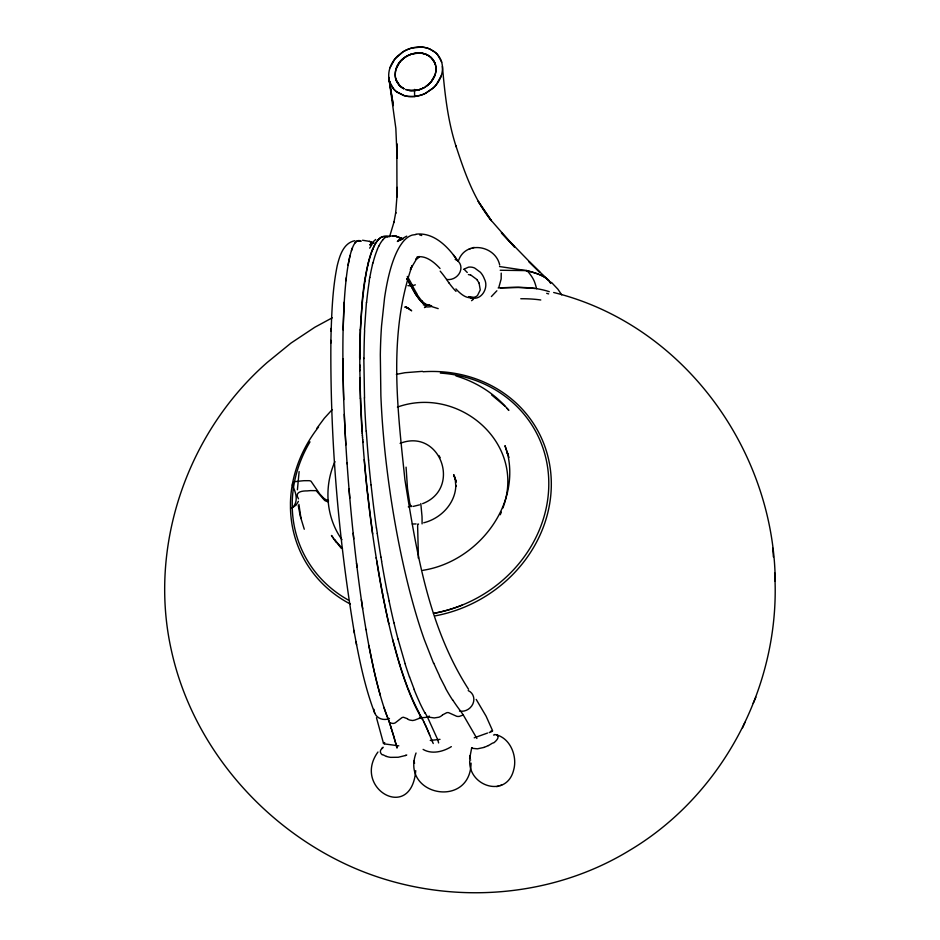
<?xml version="1.0" encoding="UTF-8"?>
<svg xmlns="http://www.w3.org/2000/svg" width="940" height="940" viewBox="0 0 940 940"><rect width="100%" height="100%" fill="white"/><g stroke="black" fill="none" stroke-linecap="round" stroke-linejoin="round"><path stroke-width="1.41" d="M359.797 358.61L359.809 365.214M363.827 358.187L364.532 398.043M422.084 523.897L422.084 520.384A68.256 12.373 83.9 0 0 422.013 516.401L420.803 503.546M397.185 187.377L396.974 197.001L396.821 143.773L397.138 158.249L397.103 156.992M297.416 489.764L299.12 471.586M330.904 340.362C330.034 438.334 338.2 536.446 354.392 633.067M774.654 572.871C781.493 682.734 724.282 794.277 629.224 850.594C542.686 903.352 430.038 906.231 339.681 861.263C256.479 819.997 191.255 741.507 171.339 650.198C148.015 546.152 187.342 432.471 267.195 362.476L291.036 343.053L314.877 327.214L332.231 317.826M331.127 331.232C331.879 309.307 332.807 287.24 337.225 265.691C339.646 255.821 343.429 242.931 354.932 240.687M343.112 329.87L344.24 302.128M330.845 343.053L331.186 328.307M364.485 329.834L366.436 302.257M469.589 758.85L471.739 747.594M396.997 195.837L395.646 213.392L395.74 212.569L393.919 222.451L394.06 221.852L389.56 236.763M415.738 770.659C411.227 823.017 351.772 788.014 377.951 752.024M471.081 763.116C470.164 809.234 400.452 795.616 416.044 753.011M362.194 302.704L360.396 330.269A239.5 42.053 84.1 0 1 361.089 317.191M345.99 280.708L346.343 277.57A252.12 30.409 85.5 0 1 348.07 265.386L348.411 263.47A254.846 30.738 85.5 0 1 350.103 255.457A247.126 29.81 85.5 0 1 352.43 247.913A233.367 28.141 85.5 0 1 355.038 242.931A225.494 27.201 85.5 0 1 357.365 240.91L360.819 241.075M364.791 281.084L365.308 277.876M369.22 280.613L369.761 277.406M372.393 264.774L372.898 262.754M411.767 506.072L411.285 506.613L410.498 505.309A10.27 1.857 83.9 0 1 409.652 502.665L407.478 488.306L406.08 467.156M502.841 508.094C526.964 443.939 459.202 385.095 397.42 407.079M298.403 501.337L296.218 504.968L292.258 507.823A131.142 118.264 -28.7 0 0 348.211 599.979M351.431 250.768L352.43 247.913M498.94 287.017L501.161 278.992L501.22 273.129M389.994 67.797L394.859 59.02L403.06 51.806A25.674 19.834 -19 0 1 412.272 47.917L413.671 47.599A23.735 18.33 -19 0 1 419.287 47L420.662 47.024A25.674 19.834 -19 0 1 429.662 48.974L433.939 51.359A29.857 23.065 -19 0 1 437.417 54.485L441.401 61.382A34.862 26.931 -19 0 1 440.848 76.822M404.047 88.783A21.385 16.521 -19 0 1 400.264 86.233L396.328 80.652A26.461 20.445 -19 0 1 396.151 68.761L399.841 62.099A21.596 16.685 -19 0 1 406.997 56.059A18.929 14.617 -19 0 1 424.481 53.78A21.209 16.38 -19 0 1 430.92 57.41L434.868 62.98A26.367 20.375 -19 0 1 434.386 76.516M441.201 75.846L436.336 84.623A29.904 23.101 -19 0 1 432.612 88.513L425.644 93.225A25.721 19.869 -19 0 1 421.096 95.105L414.716 96.479L408.383 96.456A25.721 19.869 -19 0 1 403.93 95.528L397.256 92.273A29.904 23.101 -19 0 1 393.778 89.159L389.795 82.262A34.862 26.931 -19 0 1 390.347 66.811L390.876 65.518A32.806 25.345 -19 0 1 392.908 61.723L393.731 60.501A30.562 23.606 -19 0 1 397.714 55.918L402.72 52.017A25.768 19.905 -19 0 1 411.685 48.069L421.249 47.047A25.768 19.905 -19 0 1 429.991 49.115L435.784 52.84A30.785 23.782 -19 0 1 438.44 55.742L439.18 56.8A32.806 25.345 -19 0 1 440.954 60.184L441.683 62.287M396.151 68.761C400.64 51.912 429.286 45.943 435.42 64.578M425.127 87.032A21.773 16.814 -19 0 0 431.343 81.533L435.044 74.883M414.681 89.488L414.54 90.921A15.181 2.749 83.9 0 0 414.716 96.479A24.969 19.282 -19 0 1 403.941 95.528L396.445 91.662A30.527 23.582 -19 0 1 392.755 87.89L392.015 86.844A32.771 25.309 -19 0 1 390.229 83.448L389.512 81.357M440.848 76.822L440.32 78.126A32.771 25.321 -19 0 1 438.287 81.909L437.464 83.131A30.527 23.582 -19 0 1 433.469 87.725L425.644 93.225A24.969 19.282 -19 0 1 414.716 96.503M372.546 249.582L373.791 246.75M334.946 461.611C323.748 486.544 325.851 517.353 341.972 539.689M500.245 514.744L501.361 512.112M377.422 249.065L378.726 246.221M753.21 703.296L755.889 697.198M742.588 727.772L744.962 722.355M402.014 59.737L405.822 56.776A19.576 15.122 -19 0 1 412.625 53.78L419.969 53.004A19.576 15.122 -19 0 1 426.537 54.579L430.144 56.741A24.017 18.553 -19 0 1 434.844 62.992A26.449 20.433 -19 0 1 434.374 76.61L431.025 81.933L426.208 86.304M458.626 260.298C465.958 240.123 495.498 245.587 499.692 264.998M369.655 248.148L372.123 244.329M316.745 428.452L324.347 418.23L332.126 409.687M496.872 290.777L491.385 296.558M291.67 508.387C298.462 502.935 296.523 493.606 293.045 486.897C291.271 484.123 293.386 481.139 296.5 481.503A56.741 22.255 -1.6 0 1 304.055 480.693L309.201 480.681A3.842 1.504 -1.6 0 1 311.034 481.257L319.788 494.017L323.56 498.036A31.831 12.49 -1.6 0 0 325.933 499.622L327.414 500.291A3.701 1.457 -1.6 0 0 328.507 500.515M424.469 307.615L426.619 305.441L425.256 304.607M442.387 715.07L441.107 716.104A8.648 6.862 -9.6 0 1 438.863 717.22L434.28 717.937L427.406 716.95L425.021 712.779M375.671 239.5L369.761 244.988L372.792 242.602L371.288 243.331L371.993 243.061M442.623 714.858L446.794 712.673A5.722 5.182 22 0 1 448.615 712.661L456.746 716.315A7.884 7.226 20.9 0 0 459.355 716.398L463.267 714.976L476.886 738.476M463.585 269.31L468.496 267.171A11.386 9.941 39.8 0 1 474.641 268.017L480.399 272.271A18.248 15.757 39.4 0 1 484.335 278.828C489.693 288.463 479.764 303.268 468.966 296.582M471.575 300.694L473.466 299.237L472.35 298.603A112.236 27.119 83.2 0 0 470.529 297.945M419.005 257.019L415.762 259.334L419.158 256.455L416.044 259.828L410.357 269.498L412.131 265.668C388.055 334.182 397.514 409.206 404.94 479.894C416.455 551.71 428.44 627.05 468.555 689.29M382.11 747.899L383.156 747.241M492.736 742.988L488.436 745.596M425.373 86.856L428.288 84.694A23.183 17.907 -19 0 0 432.823 79.489A24.793 19.152 -19 0 0 434.374 76.61M451.341 746.642C443.234 751.718 431.801 754.585 423.106 749.403M469.706 760.918C468.743 786.78 506.872 798.424 513.722 769.743C517.611 755.795 509.832 736.925 494.569 734.493M400.44 239.712L397.338 241.486L406.703 236.14M424.316 87.49L422.741 88.313A19.129 14.782 -19 0 1 418.653 89.84L420.568 89.23M424.187 87.573L423.235 88.078A19.376 14.97 -19 0 1 418.582 89.864M422.495 88.442L424.375 87.455M422.624 503.64C462.139 488.483 440.202 427.747 400.111 443.363M422.26 718.783C419.875 716.327 414.564 721.932 410.627 720.216A8.648 6.521 -28.3 0 1 408.548 719.57L407.384 718.795M474.207 737.818L487.507 733.059M405.798 755.431L398.231 757.264L390.617 757.358A11.679 4.723 0.9 0 1 386.516 756.406M484.123 747.406L477.403 748.827L472.444 748.334M472.256 248.007L474.136 247.385M496.778 786.651L498.67 786.04M469.248 248.994L470.799 248.489M500.115 785.558L501.678 785.053M419.546 504.851L413.177 506.425M399.465 240.182L400.428 239.9L398.501 240.241L401.145 239.923M423.728 522.781C441.26 518.422 455.548 503.029 455.841 485.228L455.829 486.45L455.265 479.506L453.714 474.63L456.311 482.091M440.002 739.357L430.262 740.45M422.824 570.322C476.263 562.12 521.019 506.907 507.259 452.328L507.729 454.455L504.991 445.654L508.963 457.474M430.591 305.958L431.636 305.747M396.351 374.355L404.987 372.71L422.53 371.335M417.372 90.158L409.335 90.428M407.831 90.134A19.376 14.97 -19 0 0 411.297 90.639L416.761 90.275M416.044 234.178C434.257 232.086 448.462 247.279 457.839 260.968M498.153 287.946L518.351 287.393L534.684 288.416M372.264 242.896L373.991 242.814M500.515 287.816C516.777 287.193 533.603 286.488 549.265 291.682M415.88 234.53L412.425 235.047A225.494 54.355 82.3 0 0 407.748 237.327A233.942 56.4 82.3 0 0 402.132 242.943L400.311 245.563A251.062 60.524 82.3 0 0 393.942 258.641L393.226 260.58A252.12 60.783 82.3 0 0 389.442 272.988L388.655 276.16A255.88 61.688 82.3 0 0 384.566 297.839L381.558 325.781A230.464 55.554 82.3 0 0 380.324 354.709L380.876 395.681A235.658 56.811 82.3 0 0 382.956 429.803L383.92 440.884A227.715 54.896 82.3 0 0 385.717 458.473L385.87 459.742A249.347 60.113 82.3 0 0 389.031 484.805L390.312 493.794A254.129 61.265 82.3 0 0 396.069 528.679L397.115 534.32A254.693 61.394 82.3 0 0 401.944 558.278L402.849 562.414A248.583 59.925 82.3 0 0 410.533 594.35L412.672 602.27A233.895 56.388 82.3 0 0 418.993 623.737L419.076 623.995A225.964 54.473 82.3 0 0 424.281 639.529L433.657 663.476M408.312 506.836L409.934 506.778M416.103 523.944L412.284 524.003M500.221 270.25L526.67 270.614C534.966 272.917 544.601 274.938 550.076 282.176M362.523 240.252L369.526 241.368L372.651 242.837L369.526 241.368M499.528 266.537L526.67 270.614M398.795 745.843L385.001 743.975M386.387 236.398L382.568 236.704A229.395 40.902 83.8 0 0 381.746 237.033L380.959 237.456A226.893 40.455 83.8 0 0 377.657 240.37A236.786 42.206 83.8 0 0 373.768 246.656M394.823 235.858L402.884 238.913L395.869 236.034M393.766 235.658L402.884 238.913M386.763 236.469L387.139 236.563A265.985 47.388 83.6 0 1 388.044 236.88M419.698 234.93L421.096 235.305A274.75 66.223 82.3 0 1 421.719 235.517M392.591 235.975L387.868 236.14A229.395 42.253 84.1 0 0 387.01 236.481L386.199 236.904A226.893 41.795 84.1 0 0 382.78 239.876M431.155 305.664L426.572 304.466A171.938 31.208 83.9 0 1 422.765 301.74L422.084 300.988M470.529 297.909L468.414 297.534A167.743 40.444 82.3 0 1 463.338 295.454L462.398 294.831A193.464 46.636 82.3 0 1 456.358 289.379L455.923 288.909M438.193 308.626L430.767 306.299M469.941 759.802L470.728 760.014M406.914 307.662L404.811 307.039L408.148 308.179L411.673 310.799L405.716 306.804L408.148 308.179M553.672 292.493C683.11 324.347 774.055 449.849 775.241 581.32M405.81 89.523L406.738 89.829L405.68 89.476M456.006 375.941C476.439 382.016 495.251 393.907 508.846 410.404L507.106 408.371M386.422 756.453L382.803 754.691M470.623 274.891L476.944 279.556M469.119 296.664L473.842 297.322A16.614 10.857 66.4 0 0 477.508 295.501L480.258 289.931L479.048 282.916M368.832 645.428L373.862 669.844A278.311 33.511 85.4 0 0 376.693 681.794L380.336 695.518A303.832 34.745 84.8 0 0 383.955 707.397L384.119 707.914A349.01 54.355 89.8 0 0 387.597 717.514A219.337 32.888 88.9 0 1 389.56 722.825L392.99 723.471A7.884 6.251 -60.5 0 0 395.235 722.86L401.968 717.62A5.722 4.43 -59.7 0 1 403.519 717.279L407.173 718.63M372.205 242.673L373.051 243.061M403.683 88.595L401.873 87.514A23.794 18.377 -19 0 1 396.351 80.652M403.859 88.689L399.324 85.317L395.775 79.066M491.585 394.906L504.815 406.01M497.084 734.845L497.812 735.585M418.535 524.038L417.771 524.144L417.63 526.365L418.335 553.918A147.991 26.825 83.9 0 1 418.406 557.314M548.666 280.343L529.02 261.72L539.924 272.447L501.384 232.814L514.627 247.126L491.62 220.888L478.19 201.348L491.268 220.653C473.713 198.787 464.43 171.973 455.853 145.653L456.217 146.863C447.722 120.861 444.808 93.495 442.423 66.364M551.451 282.376L557.902 289.203L561.721 294.866M342.489 548.631L334.217 539.36L341.361 548.396M464.301 269.451L467.274 272.494M420.779 301.129L421.461 301.834A171.938 31.114 83.9 0 0 425.139 304.525M440.038 268.511L439.626 268.065A274.586 66.188 82.3 0 0 431.625 260.968L430.849 260.451A252.449 60.853 82.3 0 0 423.681 257.172L422.154 256.879A225.635 54.391 82.3 0 0 419.769 256.738L419.064 256.773A210.125 50.654 82.3 0 0 416.902 257.149M414.728 89.488L414.928 90.557M453.433 254.975L455.888 258.324M336.132 542.063L331.456 535.459L333.371 538.173M476.204 699.419L486.109 716.198L492.619 730.78M452.774 700.065L453.115 700.57A349.01 71.463 78 0 0 459.637 709.841A219.337 46.283 78.9 0 1 463.267 714.976M416.126 294.901L411.027 285.76M438.921 455.548L439.403 456.346M439.709 456.863L440.179 457.651M421.613 717.561L419.228 713.401M445.501 687.904L439.474 676.212M422.142 718.559L422.647 719.547M422.448 719.147L424.445 723.142M423.576 721.356L425.961 726.361M427.406 716.95L437.3 738.758A63.614 25.028 -71.3 0 1 438.052 740.861L438.628 742.952M424.939 724.152L426.819 728.3M426.314 727.172L427.465 729.804M433.258 743.528L432.365 741.484M550.417 282.799L550.687 283.422A120.014 27.154 -3.6 0 0 526.576 270.638M427.195 729.182L428.335 731.861M427.63 730.192L429.733 735.221M428.522 732.331L429.134 733.788M431.46 739.38L429.568 734.833M414.07 689.043L409.523 676.87M454.431 476.439L455.336 478.871M408.383 689.655L403.918 677.47M374.766 713.213C364.555 686.576 359.08 658.411 353.91 630.446M389.56 722.825L392.25 731.414M376.482 717.737L383.438 743.152M393.402 734.939L397.032 747.923M455.583 479.612L455.865 480.469M393.249 734.493L392.391 731.849M405.128 663.675L397.996 638.977M399.606 664.263L392.65 639.541M304.266 529.232L300.224 515.954L298.286 505.567M391.204 727.995L396.997 747.711M413.941 761L414.587 763.245M469.777 755.866L470.411 758.134M393.954 622.785L394.024 623.044A227.327 41.242 83.7 0 0 397.984 639.024M388.796 623.608L388.737 623.373A227.327 41.184 84.1 0 0 392.65 639.6A231.922 42.065 84.1 0 0 396.081 652.407M389.137 601.036L387.515 593.07M384.061 601.577L382.498 593.61A237.585 42.993 84.1 0 0 388.714 623.479M301 518.492L298.908 504.38M356.06 642.043L356.577 644.887M298.509 498.87C294.055 491.879 302.128 490.798 307.239 490.903A61.182 23.994 -1.6 0 1 310.541 490.61L315.922 490.656A2.068 0.811 -1.6 0 1 316.334 490.809L324.653 500.421A14.476 5.675 -1.6 0 0 326.909 501.443L327.578 501.655A3.49 1.375 -1.6 0 0 328.53 501.843M389.125 79.806L393.355 105.609L388.772 77.268L395.834 128.287L397.138 158.249M381.663 561.227L380.97 557.126M365.965 629.389L366.012 629.647A226.023 27.26 85.5 0 0 369.49 648.87A247.901 29.904 85.5 0 0 373.062 666.249A278.369 33.511 85.4 0 0 376.693 681.806A289.72 35.273 85.6 0 0 380.336 695.518M376.693 560.71L376.858 561.732L376.2 557.631A255.139 45.813 84.1 0 1 371.84 528.445A257.161 46.001 84.1 0 1 367.587 494.182A250.416 44.568 84.1 0 1 364.191 459.625M376.2 557.631L376.364 558.654M366.012 629.647A233.39 28.153 85.5 0 1 362.664 608.744L361.324 599.591M377.281 533.45L376.482 527.892M372.663 533.944L371.899 528.386M357.024 567.302L356.519 563.119A254.693 30.715 85.5 0 1 351.266 514.192A253.389 30.562 85.5 0 1 349.034 489.059A249.347 30.068 85.5 0 1 347.107 463.866L347.013 462.586M367.669 494.146L366.718 485.369A248.595 44.121 84.1 0 1 364.414 460.917L364.262 459.66A235.4 41.748 84.1 0 1 362.887 442.47L362.793 441.13M371.065 484.899L372.064 493.676A257.243 47.423 83.8 0 0 376.399 527.998M353.769 538.937L353.158 533.25M368.492 459.202L368.598 460.447M349.798 498.106L349.034 489.07M362.899 442.481L362.687 439.521M772.786 548.173L773.397 556.927M362.511 437.065L362.699 439.779M366.283 431.237L367.058 442.047A235.4 43.593 83.8 0 0 368.48 459.202M362.394 435.349L362.535 437.312M362.241 433.023L362.417 435.725M362.159 431.683L362.276 433.516M345.873 444.937L345.238 433.822A232.039 27.989 85.5 0 1 344.287 414.317A239.254 28.858 85.5 0 1 343.441 390.535L342.889 358.692M360.502 398.478L359.844 370.478M343.723 399.629L343.441 390.535A241.568 29.14 85.5 0 1 342.971 367.763A233.014 28.106 85.5 0 1 342.889 346.272A227.856 27.483 85.5 0 1 343.194 326.345A242.779 29.281 85.5 0 1 343.899 308.191A257.772 31.091 85.5 0 1 344.957 291.894A253.976 30.632 85.5 0 1 346.343 277.57M418.406 557.314L418.429 558.419M359.832 368.88L359.844 370.806M359.832 369.373L359.809 365.684M359.82 366.835L359.82 367.481M359.809 364.896L359.809 365.86M292.258 507.823L292.246 501.831A131.142 118.264 -28.7 0 1 310 441.847M468.238 690.606A11.456 10.316 -38.8 0 1 472.949 703.766A11.456 10.316 -38.8 0 1 459.484 711.039M455.148 259.37A11.456 9.988 -33.9 0 1 460.095 271.907A11.456 9.988 -33.9 0 1 446.723 279.462M490.48 731.402A18.882 0.729 -17.3 0 1 489.188 732.589M488.342 745.538A11.679 3.948 -21.3 0 1 484.123 747.312M497.483 735.726A19.411 6.004 -22.7 0 1 493.676 742.917M493.547 735.045A16.133 5.358 -40.4 0 1 494.217 734.916M472.62 748.311A25.227 3.208 -3.8 0 1 471.833 747.805M468.39 274.574A7.614 4.841 19.7 0 1 470.541 275.115M476.791 279.627A17.555 13.325 18.9 0 1 478.906 282.94M406.691 278.428A314.383 56.706 83.8 0 1 411.038 286.277A315.147 56.847 83.8 0 0 406.891 278.745M416.091 295.066A251.744 45.555 83.9 0 1 411.027 286.007M420.779 301.012A202.5 36.566 83.9 0 1 416.432 295.195A199.879 36.096 83.9 0 0 421.461 301.716A169.447 30.668 83.9 0 0 426.09 304.913M391.204 727.995A215.342 32.289 88.9 0 0 387.597 717.514A348.904 54.344 89.8 0 1 383.943 707.397M362.664 608.744A245.575 29.622 85.5 0 1 359.491 586.466A251.45 30.327 85.5 0 1 356.519 563.119M347.107 463.866A227.821 27.471 85.5 0 1 345.509 438.851A232.098 27.989 85.5 0 1 344.287 414.317M348.07 265.386A254.893 30.738 85.5 0 1 350.103 255.457M355.038 242.931A225.553 27.201 85.5 0 1 357.917 240.711A245.681 29.634 85.5 0 1 361.007 241.18M432.459 741.636A63.614 4.418 61.3 0 1 431.542 739.522M421.625 718.078A315.711 58.303 84.4 0 1 414.023 703.637M414.023 703.414A291.988 53.639 84.3 0 1 406.527 685.319M419.228 713.002A311.704 57.317 84.3 0 1 414.023 702.544M406.538 685.166A273.987 50.078 84.2 0 1 399.582 664.65M399.594 664.51A250.804 45.637 84.2 0 1 396.069 652.595M403.918 677.223A271.308 49.409 84.2 0 1 399.618 664.028M388.749 623.255A235.458 42.547 84.1 0 1 384.084 601.482M382.451 593.786A250.851 45.261 84.1 0 1 376.811 561.861M382.556 593.387A250.545 45.061 84.1 0 1 376.94 561.568M371.981 528.28A257.243 45.825 84.1 0 1 367.775 494.111M362.018 431.531A239.254 42.324 84.1 0 1 360.361 398.255M362.311 431.836A239.864 42.147 84.1 0 1 360.654 398.748M360.42 398.349A248.665 43.651 84.1 0 1 359.867 377.61M359.95 358.963A236.645 41.278 84.1 0 1 360.514 330.657M359.632 358.187A236.951 41.583 84.1 0 1 360.243 329.776M361.113 317.274A254.352 44.697 84.1 0 1 362.229 302.845M362.299 303.115A259.887 45.778 84 0 1 364.873 281.448M362.065 302.234A260.098 46.013 84 0 1 364.685 280.613M364.849 281.318A255.856 45.296 84 0 1 367.822 265.468M365.261 277.676A255.974 45.414 83.9 0 1 367.74 265.08M368.304 263.517A253.236 44.979 83.9 0 1 372.581 249.77M368.198 262.977A253.036 45.038 83.9 0 1 372.51 249.359M372.569 249.734A239.277 42.605 83.8 0 1 377.622 240.523M377.622 240.487A226.904 40.444 83.8 0 1 380.959 237.468A230.159 41.031 83.8 0 1 383.978 236.363A246.691 43.992 83.8 0 1 387.139 236.528A269.146 47.975 83.7 0 1 387.914 236.704M389.477 718.489A11.456 10.598 -21.8 0 1 373.967 709.312M384.507 743.963A18.882 1.986 3.7 0 1 384.719 742.577M382.18 754.773A19.411 7.485 2.9 0 1 382.709 748.052M406.738 754.973A25.227 2.644 -10.8 0 1 405.34 755.478M429.439 716.116A13.877 12.702 -30.9 0 1 419.452 717.173M415.327 284.832A13.806 12.232 -26.7 0 1 407.901 285.631M423.27 304.795A11.997 9.153 5 0 0 425.973 305.265L427.324 305.206A10.152 7.344 5.1 0 0 429.498 305.018M430.755 306.628A16.767 15.545 7.4 0 1 425.303 306.804M417.595 90.111A18.588 14.359 -19 0 1 411.191 90.639A19.129 14.782 -19 0 1 407.69 90.099M401.956 59.702A25.133 19.423 -19 0 0 395.282 73.978A26.379 20.375 -19 0 0 396.328 80.664M423.035 371.758A133.351 120.25 -28.7 0 1 551.169 478.296A133.351 120.25 -28.7 0 1 435.396 615.817M350.338 604.044A133.351 120.25 -28.7 0 1 290.483 508.728L290.46 502.63A133.351 120.25 -28.7 0 1 318.554 427.019M520.784 298.744A140.765 46.13 -18.5 0 1 540.77 299.989M526.717 270.462A34.298 21.385 89.3 0 1 530.618 275.032A30.703 19.176 89.4 0 1 534.273 281.236A39.574 24.663 89.3 0 1 536.54 288.686M546.692 293.339A141.975 51.806 -23.5 0 1 548.631 293.903M440.331 373.086A131.142 118.264 -28.7 0 1 548.314 473.173A131.142 118.264 -28.7 0 1 461.94 605.184A131.377 118.487 -28.7 0 1 434.785 613.139M461.94 605.184A131.471 118.569 -28.7 0 1 433.469 613.374M407.302 276.419A315.147 57.387 84 0 1 412.284 285.161M417.36 294.502A251.744 45.696 83.9 0 1 412.296 285.361M422.095 301.129A202.5 36.836 84 0 1 417.736 295.418M456.006 291.365A232.674 55.907 82.2 0 1 448.897 282.752M440.202 271.155A299.778 70.582 81.5 0 1 448.909 282.905M392.579 235.94A265.985 49.021 84.2 0 1 393.966 236.351M378.738 246.327A236.786 43.628 84 0 1 382.733 239.97M372.957 263.036A253.036 46.683 84 0 1 377.457 249.264M369.808 277.594A255.974 47.364 83.9 0 1 372.428 264.939M366.565 302.715A260.098 48.269 83.9 0 1 369.314 281.037M363.991 358.587A236.951 44.309 83.8 0 1 364.638 330.281M366.118 431.084A239.864 44.791 83.7 0 1 364.379 397.808M371.03 484.911A248.595 45.989 83.8 0 1 368.551 460.424M380.935 557.209A255.116 46.753 83.8 0 1 377.245 533.509M387.456 593.293A250.545 45.766 83.8 0 1 381.593 561.391M393.942 622.891A235.458 42.794 83.7 0 1 389.113 601.118M409.523 677.106A271.308 48.927 83.7 0 1 405.116 663.922M419.534 702.18A293.738 52.663 83.6 0 1 414.07 689.431M425.045 713.19A311.704 55.672 83.5 0 1 419.792 702.85M452.774 700.323A303.409 75.012 83 0 1 445.49 688.198M439.497 675.743A278.98 67.151 82.3 0 1 433.693 662.994M413.776 702.11A293.738 53.803 84.3 0 1 408.383 689.279M367.834 265.01L368.257 263.247L367.834 265.01M455.312 479.471L454.866 477.826L455.312 479.471"/></g></svg>
